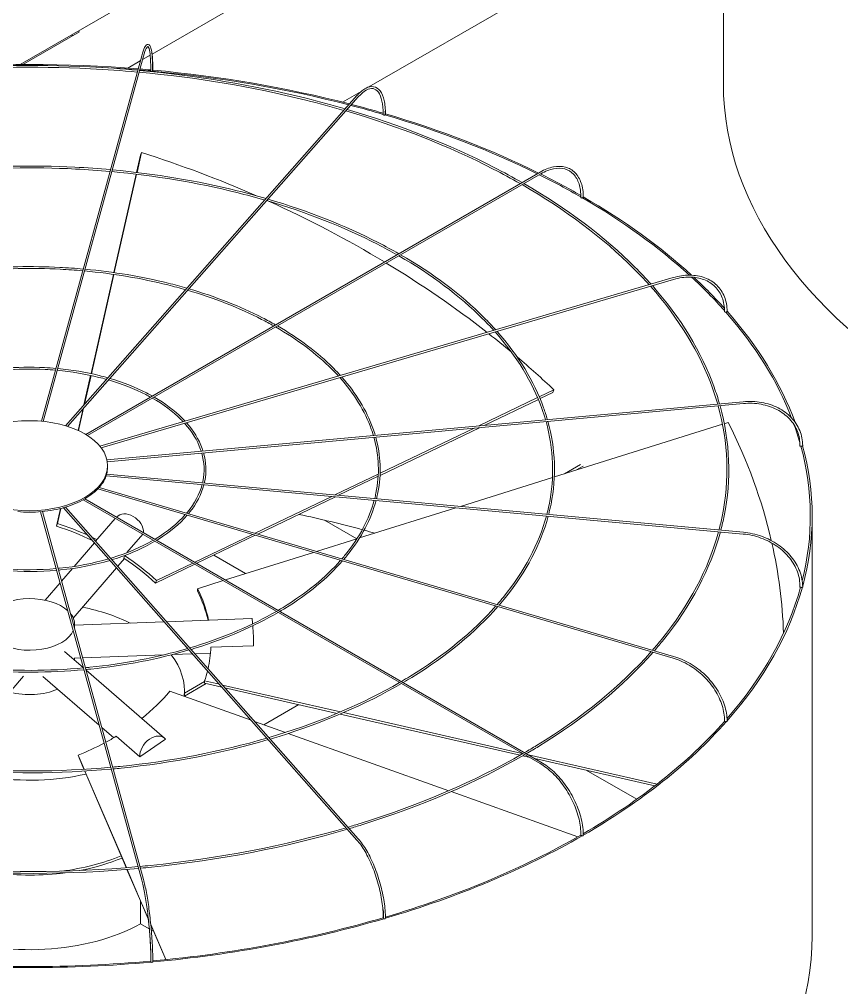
# Model space of a CAD drawing. Header units: millimetres. Extents: x -312439 to 477422, y -331570 to 212570.
# Drawn here: x 359420 to 360522, y 96199 to 97498 of the extents above; entities that cross this region are included whole.
import ezdxf

# ---------------------------------------------------------------- set-up
doc = ezdxf.new("R2010")
doc.units = ezdxf.units.MM

msp = doc.modelspace()

# ---------------------------------------------------------------- linework, layer by layer
at = {"color": 3, "linetype": 'Continuous', "lineweight": 0, "extrusion": (-1.11022e-16, 0.816497, 0.57735)}
for p, q in [((360363.593, 97981.682), (359420.771, 97437.344)), ((360363.513, 97411.303), (360363.513, 97974.191)), ((359597.491, 97451.373), (360363.513, 97893.636)), ((360363.513, 97681.636), (359888.267, 97407.252)), ((359500.275, 97481.245), (359424.273, 97437.366)), ((359491.26, 97476.041), (359489.528, 97477.041)), ((359498.542, 97482.245), (359500.275, 97481.245)), ((359449.211, 96959.045), (359583.679, 97449.214)), ((359451.686, 96958.808), (359586.041, 97448.566)), ((359584.801, 97444.047), (359595.008, 97449.939)), ((359565.024, 97432.628), (359581.783, 97442.304)), ((359872.2, 97395.625), (359481.522, 96952.943)), ((359484.086, 96952.147), (359874.036, 97394.004)), ((359877.835, 97401.23), (359853.015, 97386.9)), ((359583.354, 97319.231), (359577.333, 97292.651)), ((359582.023, 97315.799), (359583.354, 97319.231)), ((359576.795, 97292.716), (359582.023, 97315.799)), ((359508.521, 96941.302), (360117.712, 97293.019)), ((359510.886, 96939.838), (360118.937, 97290.897)), ((359546.365, 97158.371), (359576.251, 97290.314)), ((359576.789, 97290.249), (359546.901, 97158.294)), ((359515.672, 97022.864), (359545.822, 97155.974)), ((359546.358, 97155.897), (359516.199, 97022.75)), ((359527.563, 96925.469), (360296.132, 97151.563)), ((360296.824, 97149.213), (359529.198, 96923.397)), ((359506.157, 96980.857), (359515.131, 97020.475)), ((359515.658, 97020.361), (359506.901, 96981.701)), ((360116.655, 96991.719), (360136.262, 97001.129)), ((360134.931, 96997.697), (360117.632, 96989.394)), ((360134.931, 96997.697), (360136.262, 97001.129)), ((359536.939, 96907.172), (360390.027, 96985.181)), ((360390.25, 96982.742), (359537.396, 96904.754)), ((360035.481, 96952.76), (360114.445, 96990.658)), ((360115.421, 96988.333), (360042.672, 96953.418)), ((359498.401, 96946.615), (359505.029, 96975.877)), ((359505.773, 96976.721), (359498.902, 96946.383)), ((360362.368, 96955.009), (360136.841, 96884.358)), ((360369.811, 96957.341), (360364.719, 96955.746)), ((360036.34, 96950.379), (359903.182, 96886.472)), ((359903.3, 96889.322), (360029.15, 96949.722)), ((360171.872, 96900.972), (360150.513, 96888.641)), ((360390.25, 96810.191), (359536.593, 96888.252)), ((359537.806, 96897.419), (359537.806, 96899.419)), ((359842.74, 96860.257), (359900.805, 96888.124)), ((360165.66, 96893.386), (360175.336, 96898.972)), ((360390.027, 96807.751), (359535.869, 96885.859)), ((359900.662, 96885.262), (359847.629, 96859.81)), ((360134.354, 96883.579), (360010.84, 96844.885)), ((360296.132, 96641.37), (359524.805, 96868.275)), ((360296.824, 96643.72), (359526.643, 96870.288)), ((360117.712, 96499.914), (359505.123, 96853.593)), ((359507.6, 96854.992), (360118.937, 96502.036)), ((359735.577, 96808.825), (359838.436, 96858.191)), ((359843.324, 96857.744), (359739.185, 96807.763)), ((359583.679, 96343.719), (359448.164, 96837.703)), ((359586.041, 96344.367), (359450.643, 96837.926)), ((359469.328, 96818.259), (359474.711, 96842.027)), ((359475.298, 96842.174), (359470.658, 96821.69)), ((359478.777, 96843.1), (359872.2, 96397.308)), ((359481.38, 96843.852), (359874.036, 96398.929)), ((360004.762, 96842.981), (359875.78, 96802.575)), ((359548.219, 96828.711), (359521.872, 96797.97)), ((359872.02, 96801.397), (359828.73, 96826.391)), ((360482.515, 96268.995), (360482.515, 96831.884)), ((359469.328, 96818.259), (359470.658, 96821.69)), ((359585.012, 96807.469), (359563.887, 96782.821)), ((359654.751, 96770.034), (359732.278, 96807.242)), ((359735.887, 96806.18), (359657.393, 96768.508)), ((359872.175, 96801.446), (359818.171, 96784.528)), ((359520.263, 96796.092), (359493.059, 96764.35)), ((359560.353, 96774.923), (359551.415, 96764.495)), ((359723, 96754.714), (359680.172, 96779.441)), ((359813.967, 96783.211), (359695.959, 96746.242)), ((359490.627, 96761.513), (359476.218, 96744.7)), ((359549.805, 96762.617), (359491.838, 96694.981)), ((359654.718, 96767.224), (359602.005, 96741.926)), ((359603.336, 96745.357), (359652.076, 96768.75)), ((359602.005, 96741.926), (359603.336, 96745.357)), ((359692.783, 96745.247), (359658.44, 96734.489)), ((359474.294, 96742.455), (359454.237, 96719.052)), ((359658.345, 96731.532), (359658.44, 96734.489)), ((359731.281, 96694.322), (359617.079, 96690.09)), ((359613.916, 96689.972), (359493.642, 96685.515)), ((359493.642, 96686.558), (359493.642, 96681.184)), ((359676.283, 96655.895), (359733.511, 96658.016)), ((359505.545, 96628.207), (359480.002, 96650.341)), ((359501.967, 96641.578), (359492.961, 96641.244)), ((359493.642, 96641.269), (359493.642, 96638.521)), ((359613.096, 96645.697), (359504.482, 96641.671)), ((359651.727, 96647.128), (359625, 96646.138)), ((359675.806, 96648.021), (359654.89, 96647.246)), ((359360.46, 96541.689), (359425.302, 96617.346)), ((359526.719, 96551.35), (359451.046, 96616.927)), ((359613.989, 96534.231), (359508.996, 96625.216)), ((359667.899, 96610.004), (359640.92, 96594.427)), ((359640.92, 96590.427), (359670.125, 96607.289)), ((359667.828, 96607.812), (359667.923, 96610.769)), ((359691.108, 96602.506), (359667.828, 96607.812)), ((359667.923, 96610.769), (359687.817, 96606.234)), ((359691.907, 96605.302), (359850.075, 96569.247)), ((359730.235, 96558.17), (359621.528, 96596.997)), ((359640.92, 96590.071), (359640.92, 96597.321)), ((359845.497, 96567.312), (359695.197, 96601.573)), ((359794.301, 96578.982), (359747.545, 96551.987)), ((360091.156, 96511.313), (359849.59, 96566.379)), ((359854.134, 96568.321), (360093.89, 96513.668)), ((359776.257, 96541.732), (359735.005, 96556.466)), ((359546.107, 96534.549), (359530.051, 96548.462)), ((359995.266, 96463.508), (359780.031, 96540.384)), ((359549.382, 96536.505), (359581.178, 96508.951)), ((359581.178, 96508.951), (359615.373, 96532.771)), ((359498.334, 96511.181), (359506.455, 96492.265)), ((359499.57, 96507.844), (359498.334, 96511.181)), ((360101.985, 96511.823), (360274.703, 96472.451)), ((359506.263, 96492.254), (359499.57, 96507.844)), ((360102.415, 96508.747), (360094.681, 96510.51)), ((360271.736, 96470.149), (360110.51, 96506.901)), ((359562.868, 96360.398), (359507.289, 96489.862)), ((359507.481, 96489.874), (359563.058, 96360.413)), ((360247.3, 96452.009), (360179.439, 96491.188)), ((360168.323, 96401.697), (359998.637, 96462.304)), ((359592.563, 96291.225), (359563.887, 96358.023)), ((359564.078, 96358.038), (359592.496, 96291.841)), ((359581.962, 96315.919), (359581.962, 96285.243)), ((359593.818, 96278.398), (359581.962, 96285.243)), ((359595.813, 96284.113), (359616.027, 96237.029)), ((359615.838, 96237.01), (359595.871, 96283.52)), ((359599.471, 96275.135), (359596.479, 96276.862))]:
    msp.add_line(p, q, dxfattribs=at)
at = {"color": 3, "linetype": 'Continuous', "lineweight": 0}
for centre, major_axis, ratio, start_param, end_param in [((359433.747, 96831.884), (-1048.768, 0), 0.57735027, 4.57359934, 4.85199434), ((359433.747, 96831.884), (-1046.319, 0), 0.57735027, 4.57364216, 4.63432464), ((359433.747, 96831.884), (-1046.319, 0), 0.57735027, 4.55682048, 4.57124415), ((359433.747, 96831.884), (-1048.768, 0), 0.57735027, 4.55718579, 4.57120693), ((359597.09, 97428.638), (1.225, -0.004), 0.56474576, 3.14159265, 4.55699194), ((359597.09, 97428.638), (1.225, -0.004), 0.56474576, 4.55699194, 6.12778827), ((359433.747, 96831.884), (-1046.319, 0), 0.57735027, 4.2914666, 4.55448885), ((359597.281, 97429.336), (1.225, 0), 0.57735027, 5.71748689, 6.28318531), ((359433.747, 96831.884), (-1048.768, 0), 0.57735027, 4.29134899, 4.55463788), ((361412.281, 97411.303), (-1048.768, 0), 0.57735027, 0, 3.14159265), ((359433.747, 96831.884), (-1046.319, 0), 0.57735027, 4.24262693, 4.28868124), ((359433.747, 96831.884), (-1048.768, 0), 0.57735027, 4.24381435, 4.28857014), ((359908.61, 97370.199), (1.225, -0.01), 0.56597275, 3.14159265, 4.24604342), ((359908.61, 97370.199), (1.225, -0.01), 0.56597275, 4.24604342, 5.81683974), ((359433.747, 96831.884), (-1046.319, 0), 0.57735027, 4.00461262, 4.24016109), ((359909.166, 97370.829), (1.225, 0), 0.57735027, 5.29033196, 6.28318531), ((359433.747, 96831.884), (-1048.768, 0), 0.57735027, 4.00443097, 4.24060103), ((359435.077, 96664.604), (-942.562, 365.4), 0.65992862, 4.64663537, 4.80984928), ((359433.747, 96831.884), (-1048.768, 0), 0.57735027, 3.93098858, 4.00111844), ((359433.747, 96831.884), (-1046.319, 0), 0.57735027, 3.92863661, 4.00129229), ((359435.077, 96664.604), (-942.562, 365.4), 0.65992862, 4.45394149, 4.62923067), ((360173.606, 97259.042), (1.225, -0.016), 0.56830663, 3.14159265, 3.93464288), ((360173.606, 97259.042), (1.225, -0.016), 0.56830663, 3.93464288, 5.50543921), ((359433.747, 96831.884), (-1046.319, 0), 0.57735027, 3.70570419, 3.9258203), ((360174.472, 97259.542), (-1.225, 0), 0.57735027, 1.83263032, 3.14159265), ((359433.747, 96831.884), (-1048.768, 0), 0.57735027, 3.70411228, 3.92650775), ((359435.077, 96664.604), (-942.562, 365.4), 0.65992862, 4.28319099, 4.45112181), ((359433.747, 96831.884), (-1046.319, 0), 0.57735027, 3.61515195, 3.70067928), ((359433.747, 96831.884), (-1048.768, 0), 0.57735027, 3.61992048, 3.69877001), ((360366.136, 97106.046), (-1.225, 0.021), 0.57151893, 0, 0.48093441), ((360366.136, 97106.046), (-1.225, 0.021), 0.57151893, 0.48093441, 2.05173073), ((359433.747, 96831.884), (-1046.319, 0), 0.57735027, 3.3609423, 3.61148113), ((360367.227, 97106.367), (-1.225, 0), 0.57735027, 1.51847105, 3.14159265), ((359433.747, 96831.884), (-1048.768, 0), 0.57735027, 3.35086888, 3.61231471), ((359435.077, 96664.604), (-942.562, 365.4), 0.65992862, 4.23904287, 4.2800546), ((359435.077, 96664.604), (-942.562, 365.4), 0.65992862, 4.15803474, 4.22871948), ((359433.842, 96664.129), (1010.388, -32.497), 0.79709982, 0.20844184, 0.41264052), ((359433.747, 96831.884), (-1046.319, 0), 0.57735027, 3.30554955, 3.34466555), ((360467.355, 96926.19), (-1.225, 0.023), 0.57529521, 0, 0.1678974), ((360467.355, 96926.19), (-1.225, 0.023), 0.57529521, 0.1678974, 1.73869372), ((359433.747, 96831.884), (-1046.319, 0), 0.57735027, 2.9973499, 3.29716571), ((360468.565, 96926.3), (-1.225, 0), 0.57735027, 1.20431179, 3.14159265), ((359433.747, 96831.884), (-1048.768, 0), 0.57735027, 2.98561554, 3.29783032), ((359433.314, 96897.419), (-104.492, 0), 0.57735027, 2.67392209, 2.98094469), ((359433.314, 96897.419), (-104.492, 0), 0.57735027, 2.98808135, 3.14159265), ((359433.314, 96897.419), (-104.492, 0), 0.57735027, 2.35976282, 2.66678542), ((359433.314, 96897.419), (-104.492, 0), 0.57735027, 2.04560356, 2.35262616), ((359433.314, 96897.419), (-104.492, 0), 0.57735027, 1.41728503, 1.72430763), ((359433.314, 96897.419), (-104.492, 0), 0.57735027, 1.73144429, 2.03846689), ((359566.336, 96815.878), (-16.786, 14.386), 0.73180825, 3.6699438, 6.25547108), ((359433.747, 96266.995), (1046.319, 0), 0.57735027, 1.13086203, 1.21917829), ((359433.747, 96661.172), (-226.18, 87.683), 0.65992862, 4.59602029, 4.80984928), ((359435.077, 96664.604), (226.18, -87.683), 0.65992862, 1.48816133, 1.66825663), ((359433.747, 96266.995), (1046.319, 0), 0.57735027, 1.11315293, 1.12829513), ((359435.077, 96664.604), (226.18, -87.683), 0.65992862, 1.43137513, 1.46305029), ((359433.842, 96664.129), (1010.388, -32.497), 0.79709982, 0.05380476, 0.20420122), ((359433.747, 96661.172), (-226.18, 87.683), 0.65992862, 4.15803474, 4.39268064), ((359435.077, 96664.604), (226.18, -87.683), 0.65992862, 1.01644208, 1.25303729), ((359433.842, 96664.129), (242.456, -7.798), 0.79709982, 0.18583027, 0.41264052), ((359433.747, 96831.884), (-1046.319, 0), 0.57735027, 2.6752935, 2.98289949), ((359433.747, 96831.884), (-1048.768, 0), 0.57735027, 2.67086857, 2.98332964), ((360467.355, 96737.077), (-1.225, 0.023), 0.57926583, 0, 1.42460911), ((360468.565, 96736.967), (-1.225, 0), 0.57735027, 0.89015252, 3.14159265), ((359433.747, 96686.558), (-59.895, 0), 0.57735027, 3.69756416, 5.76575409), ((359433.747, 96661.172), (242.456, -7.798), 0.79709982, 0.20115917, 0.41264052), ((359433.747, 96597.321), (-207.174, 0), 0.57735027, 4.00561733, 4.36390833), ((359433.747, 96686.558), (-59.895, 0), 0.57735027, 3.02719924, 3.57014533), ((359732.1, 96672.23), (-0.819, 22.092), 0.05230802, 5.46284956, 6.28318531), ((359732.1, 96672.23), (-0.819, 22.092), 0.05230802, 4.01155215, 5.31083021), ((359433.747, 96686.558), (-59.895, 0), 0.57735027, 0.78539816, 2.89978042), ((359433.842, 96664.129), (242.456, -7.798), 0.79709982, 6.13145768, 6.28093219), ((359433.747, 96597.321), (-207.174, 0), 0.57735027, 3.08204121, 3.55783774), ((359433.842, 96664.129), (242.456, -7.798), 0.79709982, 6.04401129, 6.11604234), ((359433.747, 96626.936), (-59.895, 0), 0.57735027, 1.1079301, 2.23846982), ((359432.511, 96664.509), (-227.492, -84.221), 0.6873805, 2.02158825, 2.2576377), ((359433.747, 96831.884), (-1046.319, 0), 0.57735027, 2.35898226, 2.6687056), ((359433.747, 96831.884), (-1048.768, 0), 0.57735027, 2.35667794, 2.66891462), ((360366.136, 96557.221), (-1.225, 0.021), 0.58304212, 0, 1.10944839), ((360367.227, 96556.9), (-1.225, 0), 0.57735027, 0.57599326, 3.14159265), ((359599.51, 96517.524), (14.478, 16.707), 0.67950023, 6.14949631, 8.84418497), ((359432.511, 96664.509), (-227.492, -84.221), 0.6873805, 1.60582316, 1.76537716), ((359432.511, 96664.509), (-227.492, -84.221), 0.6873805, 1.7758456, 1.84274406), ((359433.747, 96597.321), (-207.174, 0), 0.57735027, 1.30817895, 1.9425337), ((359433.747, 96831.884), (-1046.319, 0), 0.57735027, 2.04376734, 2.35460013), ((359433.747, 96831.884), (-1048.768, 0), 0.57735027, 2.04258502, 2.35459852), ((360173.606, 96404.226), (-1.225, 0.017), 0.58625442, 0, 0.79329185), ((360174.472, 96403.726), (-1.225, 0), 0.57735027, 0.26183399, 3.14159265), ((359433.747, 96472.816), (-207.174, 0), 0.57735027, 1.77816663, 2.202298), ((359433.747, 96472.816), (-212.072, 0), 0.57735027, 1.89063678, 2.19285982), ((359433.747, 96472.816), (-212.072, 0), 0.57735027, 1.3476903, 1.79509044), ((359433.747, 96831.884), (-1046.319, 0), 0.57735027, 1.72891751, 2.04055715), ((359433.747, 96831.884), (-1048.768, 0), 0.57735027, 1.72854634, 2.04038352), ((359908.61, 96293.068), (-1.225, 0.011), 0.58858829, 0, 0.47632773), ((359909.166, 96292.438), (-1.225, 0), 0.57735027, 0, 3.14159265), ((359433.747, 96372.816), (-212.072, 0), 0.57735027, 0.98594125, 2.34464399), ((359433.747, 96268.995), (-1048.768, 0), 0.57735027, 0, 3.14159265), ((359433.747, 96831.884), (-1048.768, 0), 0.57735027, 1.41453598, 1.72626058), ((359433.747, 96831.884), (-1046.319, 0), 0.57735027, 1.41438895, 1.72636573), ((359597.09, 96234.629), (-1.225, 0.004), 0.58981528, 0, 0.15883691), ((359597.281, 96233.931), (-1.225, 0), 0.57735027, 0, 3.14159265)]:
    msp.add_ellipse(centre, major_axis=major_axis, ratio=ratio, start_param=start_param, end_param=end_param, dxfattribs=at)
msp.add_ellipse((359433.314, 96899.419), major_axis=(-104.492, 0), ratio=0.57735027, dxfattribs=at)
for points, knots in [([(359598.506, 97429.336), (359598.506, 97436.15), (359598.3, 97442.216), (359597.488, 97452.29), (359596.891, 97456.286), (359595.284, 97461.973), (359594.382, 97464.034), (359591.242, 97464.495), (359590.248, 97463.905), (359588.044, 97461.564), (359586.814, 97458.946), (359584.896, 97453.42), (359584.287, 97451.43), (359583.679, 97449.214)], [4.71238898, 4.71238898, 4.71238898, 4.71238898, 5.02654825, 5.02654825, 5.34070751, 5.34070751, 5.65486678, 5.65486678, 5.82360284, 5.82360284, 6.1377621, 6.1377621, 6.28318531, 6.28318531, 6.28318531, 6.28318531]), ([(359586.041, 97448.566), (359587.314, 97453.206), (359588.591, 97456.772), (359590.815, 97461.094), (359591.812, 97461.693), (359591.918, 97461.693), (359592.737, 97461.099), (359594.146, 97456.441), (359594.724, 97453.041), (359595.566, 97444.068), (359595.814, 97438.348), (359595.866, 97430.796), (359595.868, 97429.728), (359595.865, 97428.641)], [0, 0, 0, 0, 0.31526689, 0.31526689, 0.60947257, 0.60947257, 0.92674061, 0.92674061, 1.22083726, 1.22083726, 1.53563039, 1.53563039, 1.5863402, 1.5863402, 1.5863402, 1.5863402]), ([(359596.979, 97453.877), (359597.015, 97453.634), (359597.051, 97453.387), (359597.658, 97449.04), (359598.036, 97443.827), (359598.288, 97434.878), (359598.324, 97431.837), (359598.314, 97428.637)], [7.384497053, 7.384497053, 7.384497053, 7.384497053, 7.403952931, 7.403952931, 7.721220971, 7.721220971, 7.869487909, 7.869487909, 7.869487909, 7.869487909]), ([(359578.324, 97429.695), (359557.079, 97431.617), (359535.72, 97433.116), (359439.019, 97437.96), (359362.953, 97436.447), (359288.303, 97429.695)], [3.771589677, 3.771589677, 3.771589677, 3.771589677, 3.840445898, 3.840445898, 4.082391957, 4.082391957, 4.082391957, 4.082391957]), ([(359577.666, 97427.295), (359556.874, 97429.17), (359535.972, 97430.64), (359439.721, 97435.511), (359363.632, 97434.028), (359288.961, 97427.295)], [3.7720633, 3.7720633, 3.7720633, 3.7720633, 3.839550132, 3.839550132, 4.081918334, 4.081918334, 4.081918334, 4.081918334]), ([(359854.748, 97375.851), (359838.02, 97380.725), (359821.038, 97385.308), (359732.363, 97407.393), (359657.024, 97420.016), (359580.144, 97427.07)], [3.459637643, 3.459637643, 3.459637643, 3.459637643, 3.519736913, 3.519736913, 3.769381517, 3.769381517, 3.769381517, 3.769381517]), ([(359856.539, 97377.88), (359839.277, 97382.926), (359821.744, 97387.663), (359732.647, 97409.821), (359657.489, 97422.411), (359580.802, 97429.469)], [3.458315721, 3.458315721, 3.458315721, 3.458315721, 3.520259366, 3.520259366, 3.768912043, 3.768912043, 3.768912043, 3.768912043]), ([(359910.391, 97370.829), (359910.391, 97377.69), (359909.789, 97383.885), (359907.404, 97394.386), (359905.625, 97398.698), (359900.903, 97405.037), (359897.907, 97407.06), (359891.347, 97408.199), (359887.909, 97407.506), (359880.657, 97403.825), (359876.8, 97400.681), (359872.703, 97396.191), (359872.451, 97395.91), (359872.2, 97395.625)], [4.71238898, 4.71238898, 4.71238898, 4.71238898, 5.02654825, 5.02654825, 5.34070751, 5.34070751, 5.65486678, 5.65486678, 5.94845155, 5.94845155, 6.26261081, 6.26261081, 6.28318531, 6.28318531, 6.28318531, 6.28318531]), ([(359874.036, 97394.004), (359877.692, 97398.147), (359881.324, 97401.209), (359888.056, 97404.897), (359891.118, 97405.522), (359896.483, 97404.583), (359898.871, 97403.007), (359902.979, 97397.413), (359904.645, 97393.394), (359906.853, 97383.383), (359907.413, 97377.42), (359907.388, 97370.594), (359907.387, 97370.402), (359907.386, 97370.209)], [6.28318531, 6.28318531, 6.28318531, 6.28318531, 6.59783007, 6.59783007, 6.91209691, 6.91209691, 7.22936495, 7.22936495, 7.54663299, 7.54663299, 7.86046851, 7.86046851, 7.86952551, 7.86952551, 7.86952551, 7.86952551]), ([(360091.12, 97277.665), (360079.382, 97284.37), (360067.336, 97290.895), (359995.254, 97327.917), (359928.644, 97354.157), (359857.345, 97375.091)], [3.146975566, 3.146975566, 3.146975566, 3.146975566, 3.199958928, 3.199958928, 3.456525414, 3.456525414, 3.456525414, 3.456525414]), ([(360093.575, 97279.083), (360081.396, 97286.065), (360068.885, 97292.854), (359996.486, 97330.032), (359930.132, 97356.205), (359859.134, 97377.118)], [3.145113132, 3.145113132, 3.145113132, 3.145113132, 3.200037836, 3.200037836, 3.455209352, 3.455209352, 3.455209352, 3.455209352]), ([(359909.798, 97374.247), (359909.82, 97373.43), (359909.834, 97372.603), (359909.84, 97371.246), (359909.84, 97370.723), (359909.835, 97370.196)], [7.8059806913, 7.8059806913, 7.8059806913, 7.8059806913, 7.8451401512, 7.8451401512, 7.8694167814, 7.8694167814, 7.8694167814, 7.8694167814]), ([(359541.757, 97296.4), (359525.909, 97297.828), (359509.975, 97298.943), (359437.661, 97302.559), (359380.74, 97301.434), (359324.87, 97296.4)], [3.772165081, 3.772165081, 3.772165081, 3.772165081, 3.840593344, 3.840593344, 4.081816553, 4.081816553, 4.081816553, 4.081816553]), ([(359541.099, 97294), (359525.703, 97295.381), (359510.228, 97296.467), (359438.362, 97300.11), (359381.418, 97299.015), (359325.528, 97294)], [3.772797592, 3.772797592, 3.772797592, 3.772797592, 3.839399606, 3.839399606, 4.081184042, 4.081184042, 4.081184042, 4.081184042]), ([(359748.63, 97255.606), (359736.372, 97259.166), (359723.933, 97262.518), (359657.737, 97279.008), (359601.235, 97288.479), (359543.577, 97293.775)], [3.460983159, 3.460983159, 3.460983159, 3.460983159, 3.519648571, 3.519648571, 3.769222865, 3.769222865, 3.769222865, 3.769222865]), ([(359750.421, 97257.636), (359737.629, 97261.367), (359724.639, 97264.872), (359658.02, 97281.436), (359601.701, 97290.875), (359544.235, 97296.174)], [3.459218713, 3.459218713, 3.459218713, 3.459218713, 3.520344822, 3.520344822, 3.768597722, 3.768597722, 3.768597722, 3.768597722]), ([(360175.696, 97259.542), (360175.696, 97266.442), (360174.752, 97272.822), (360171.018, 97283.936), (360168.225, 97288.671), (360161.031, 97295.951), (360156.637, 97298.495), (360146.767, 97301.1), (360141.301, 97301.168), (360129.843, 97298.893), (360123.847, 97296.541), (360117.818, 97293.08), (360117.765, 97293.049), (360117.712, 97293.019)], [3.14159265, 3.14159265, 3.14159265, 3.14159265, 3.45575192, 3.45575192, 3.76991118, 3.76991118, 4.08269654, 4.08269654, 4.39544819, 4.39544819, 4.70960746, 4.70960746, 4.71238898, 4.71238898, 4.71238898, 4.71238898]), ([(360118.937, 97290.897), (360124.687, 97294.217), (360130.412, 97296.459), (360141.21, 97298.599), (360146.276, 97298.499), (360155.279, 97296.045), (360159.225, 97293.696), (360165.716, 97286.922), (360168.258, 97282.489), (360171.638, 97271.9), (360172.47, 97265.751), (360172.381, 97259.058)], [1.57079633, 1.57079633, 1.57079633, 1.57079633, 1.88806437, 1.88806437, 2.20533241, 2.20533241, 2.52260045, 2.52260045, 2.83986849, 2.83986849, 3.15713653, 3.15713653, 3.15713653, 3.15713653]), ([(360266.467, 97142.836), (360259.59, 97150.543), (360252.392, 97158.155), (360203.985, 97206.547), (360153.8, 97244.305), (360096.029, 97277.671)], [2.831913395, 2.831913395, 2.831913395, 2.831913395, 2.879924499, 2.879924499, 3.141418031, 3.141418031, 3.141418031, 3.141418031]), ([(360263.865, 97142.07), (360257.233, 97149.471), (360250.302, 97156.783), (360202.082, 97204.972), (360151.673, 97242.828), (360093.578, 97276.256)], [2.833719703, 2.833719703, 2.833719703, 2.833719703, 2.880073873, 2.880073873, 3.143270218, 3.143270218, 3.143270218, 3.143270218]), ([(359925.845, 97182.244), (359917.339, 97187.084), (359908.618, 97191.799), (359854.824, 97219.429), (359804.79, 97239.134), (359751.227, 97254.848)], [3.148849473, 3.148849473, 3.148849473, 3.148849473, 3.199944541, 3.199944541, 3.456834427, 3.456834427, 3.456834427, 3.456834427]), ([(359928.302, 97183.662), (359919.353, 97188.78), (359910.167, 97193.758), (359856.057, 97221.544), (359806.277, 97241.181), (359753.016, 97256.875)], [3.146361804, 3.146361804, 3.146361804, 3.146361804, 3.200049713, 3.200049713, 3.455080387, 3.455080387, 3.455080387, 3.455080387]), ([(360055.623, 97080.811), (360050.863, 97086.093), (360045.9, 97091.316), (360009.922, 97127.268), (359972.01, 97155.721), (359928.306, 97180.836)], [2.83591825, 2.83591825, 2.83591825, 2.83591825, 2.880098074, 2.880098074, 3.143909361, 3.143909361, 3.143909361, 3.143909361]), ([(360058.228, 97081.577), (360053.221, 97087.166), (360047.99, 97092.688), (360011.825, 97128.844), (359974.138, 97157.198), (359930.757, 97182.251)], [2.833499431, 2.833499431, 2.833499431, 2.833499431, 2.879899034, 2.879899034, 3.141439875, 3.141439875, 3.141439875, 3.141439875]), ([(359505.203, 97163.149), (359494.746, 97164.084), (359484.236, 97164.816), (359436.299, 97167.205), (359398.517, 97166.467), (359361.424, 97163.149)], [3.773286698, 3.773286698, 3.773286698, 3.773286698, 3.840886477, 3.840886477, 4.080694936, 4.080694936, 4.080694936, 4.080694936]), ([(359504.544, 97160.749), (359494.541, 97161.638), (359484.488, 97162.34), (359437, 97164.756), (359399.196, 97164.047), (359362.083, 97160.749)], [3.774238416, 3.774238416, 3.774238416, 3.774238416, 3.839097695, 3.839097695, 4.079743218, 4.079743218, 4.079743218, 4.079743218]), ([(359642.542, 97135.397), (359634.745, 97137.646), (359626.839, 97139.77), (359583.114, 97150.668), (359545.455, 97156.987), (359507.023, 97160.525)], [3.463595352, 3.463595352, 3.463595352, 3.463595352, 3.51947091, 3.51947091, 3.768879274, 3.768879274, 3.768879274, 3.768879274]), ([(359644.335, 97137.428), (359636.002, 97139.848), (359627.545, 97142.124), (359583.397, 97153.096), (359545.92, 97159.382), (359507.681, 97162.924)], [3.46094335, 3.46094335, 3.46094335, 3.46094335, 3.520514255, 3.520514255, 3.7679441, 3.7679441, 3.7679441, 3.7679441]), ([(360368.452, 97106.367), (360368.452, 97113.297), (360367.254, 97119.895), (360362.552, 97131.772), (360359.048, 97137.047), (360350.086, 97145.714), (360344.632, 97149.105), (360332.348, 97153.669), (360325.521, 97154.845), (360311.169, 97154.896), (360303.645, 97153.773), (360296.132, 97151.563)], [4.71238898, 4.71238898, 4.71238898, 4.71238898, 5.02654825, 5.02654825, 5.34070751, 5.34070751, 5.65486678, 5.65486678, 5.96902604, 5.96902604, 6.28318531, 6.28318531, 6.28318531, 6.28318531]), ([(360296.824, 97149.213), (360304.087, 97151.349), (360311.335, 97152.416), (360325.072, 97152.324), (360331.557, 97151.165), (360343.125, 97146.765), (360348.207, 97143.527), (360356.505, 97135.294), (360359.721, 97130.3), (360363.982, 97119.009), (360365.024, 97112.712), (360364.911, 97106.067)], [6.28318531, 6.28318531, 6.28318531, 6.28318531, 6.60045335, 6.60045335, 6.91772139, 6.91772139, 7.23498943, 7.23498943, 7.55225747, 7.55225747, 7.86952551, 7.86952551, 7.86952551, 7.86952551]), ([(359760.607, 97086.843), (359755.322, 97089.829), (359749.914, 97092.742), (359714.405, 97110.982), (359680.955, 97124.148), (359645.142, 97134.641)], [3.152476318, 3.152476318, 3.152476318, 3.152476318, 3.199914714, 3.199914714, 3.457374967, 3.457374967, 3.457374967, 3.457374967]), ([(359763.067, 97088.264), (359757.338, 97091.525), (359751.464, 97094.701), (359715.637, 97113.097), (359682.442, 97126.196), (359646.931, 97136.668)], [3.148732281, 3.148732281, 3.148732281, 3.148732281, 3.200072384, 3.200072384, 3.454746323, 3.454746323, 3.454746323, 3.454746323]), ([(360355.86, 96982.057), (360353.838, 96989.138), (360351.571, 96996.197), (360332.106, 97050.695), (360303.98, 97096.858), (360265.669, 97140.048)], [2.519571261, 2.519571261, 2.519571261, 2.519571261, 2.559550642, 2.559550642, 2.829500903, 2.829500903, 2.829500903, 2.829500903]), ([(360358.342, 96982.284), (360356.229, 96989.726), (360353.846, 96997.142), (360334.221, 97051.842), (360306.239, 97097.811), (360268.264, 97140.811)], [2.518738954, 2.518738954, 2.518738954, 2.518738954, 2.560443172, 2.560443172, 2.827714195, 2.827714195, 2.827714195, 2.827714195]), ([(359847.408, 97019.559), (359844.514, 97022.737), (359841.509, 97025.883), (359817.771, 97049.602), (359792.37, 97068.642), (359763.074, 97085.439)], [2.840166791, 2.840166791, 2.840166791, 2.840166791, 2.880145835, 2.880145835, 3.145067211, 3.145067211, 3.145067211, 3.145067211]), ([(359850.018, 97020.327), (359846.874, 97023.811), (359843.6, 97027.255), (359819.674, 97051.177), (359794.498, 97070.119), (359765.525, 97086.855)], [2.836508955, 2.836508955, 2.836508955, 2.836508955, 2.879847671, 2.879847671, 3.141363941, 3.141363941, 3.141363941, 3.141363941]), ([(360125.045, 96960.95), (360123.6, 96965.942), (360121.993, 96970.918), (360107.481, 97011.579), (360086.303, 97046.306), (360057.432, 97078.79)], [2.521788299, 2.521788299, 2.521788299, 2.521788299, 2.55939978, 2.55939978, 2.830291828, 2.830291828, 2.830291828, 2.830291828]), ([(360127.529, 96961.178), (360125.991, 96966.529), (360124.267, 96971.862), (360109.596, 97012.726), (360088.562, 97047.259), (360060.028, 97079.553)], [2.520659116, 2.520659116, 2.520659116, 2.520659116, 2.560589234, 2.560589234, 2.827907762, 2.827907762, 2.827907762, 2.827907762]), ([(359468.648, 97029.897), (359463.585, 97030.34), (359458.497, 97030.688), (359434.938, 97031.85), (359416.296, 97031.5), (359397.979, 97029.897)], [3.776630452, 3.776630452, 3.776630452, 3.776630452, 3.841752063, 3.841752063, 4.077351182, 4.077351182, 4.077351182, 4.077351182]), ([(359467.989, 97027.496), (359463.38, 97027.894), (359458.75, 97028.212), (359435.639, 97029.401), (359416.975, 97029.079), (359398.638, 97027.496)], [3.778551419, 3.778551419, 3.778551419, 3.778551419, 3.838185012, 3.838185012, 4.075430215, 4.075430215, 4.075430215, 4.075430215]), ([(359536.45, 97015.183), (359533.118, 97016.125), (359529.747, 97017.022), (359508.493, 97022.327), (359489.675, 97025.494), (359470.468, 97027.274)], [3.471418325, 3.471418325, 3.471418325, 3.471418325, 3.518930063, 3.518930063, 3.767850767, 3.767850767, 3.767850767, 3.767850767]), ([(359538.246, 97017.218), (359534.376, 97018.328), (359530.452, 97019.376), (359508.776, 97024.756), (359490.141, 97027.89), (359471.126, 97029.673)], [3.466082688, 3.466082688, 3.466082688, 3.466082688, 3.521010964, 3.521010964, 3.765995554, 3.765995554, 3.765995554, 3.765995554]), ([(359894.236, 96939.845), (359893.37, 96942.761), (359892.42, 96945.67), (359882.861, 96972.495), (359868.642, 96995.772), (359849.226, 97017.541)], [2.526062853, 2.526062853, 2.526062853, 2.526062853, 2.559096419, 2.559096419, 2.831723129, 2.831723129, 2.831723129, 2.831723129]), ([(359896.723, 96940.072), (359895.76, 96943.348), (359894.693, 96946.614), (359884.975, 96973.643), (359870.901, 96996.726), (359851.824, 97018.305)], [2.5243135, 2.5243135, 2.5243135, 2.5243135, 2.560878912, 2.560878912, 2.828143092, 2.828143092, 2.828143092, 2.828143092]), ([(359595.355, 96991.435), (359593.301, 96992.571), (359591.212, 96993.685), (359573.986, 97002.534), (359557.121, 97009.162), (359539.056, 97014.434)], [3.163350536, 3.163350536, 3.163350536, 3.163350536, 3.199816759, 3.199816759, 3.458993739, 3.458993739, 3.458993739, 3.458993739]), ([(359597.827, 96992.863), (359595.321, 96994.269), (359592.761, 96995.643), (359575.219, 97004.65), (359558.608, 97011.21), (359540.846, 97016.461)], [3.15578841, 3.15578841, 3.15578841, 3.15578841, 3.200131949, 3.200131949, 3.453750875, 3.453750875, 3.453750875, 3.453750875]), ([(359641.796, 96959.073), (359640.523, 96960.454), (359639.21, 96961.821), (359627.524, 96973.51), (359614.859, 96983.041), (359600.293, 96991.458)], [2.84544614, 2.84544614, 2.84544614, 2.84544614, 2.879690294, 2.879690294, 3.141137935, 3.141137935, 3.141137935, 3.141137935]), ([(359639.169, 96958.301), (359638.157, 96959.379), (359637.119, 96960.45), (359625.621, 96971.934), (359612.731, 96981.563), (359597.84, 96990.042)], [2.852936139, 2.852936139, 2.852936139, 2.852936139, 2.880283876, 2.880283876, 3.148538696, 3.148538696, 3.148538696, 3.148538696]), ([(360357.587, 96813.178), (360359.193, 96819.248), (360360.619, 96825.334), (360371.92, 96880.672), (360370.122, 96930.696), (360356.535, 96979.659)], [2.204619764, 2.204619764, 2.204619764, 2.204619764, 2.238829514, 2.238829514, 2.515060108, 2.515060108, 2.515060108, 2.515060108]), ([(360360.06, 96812.951), (360361.745, 96819.351), (360363.231, 96825.769), (360374.337, 96881.263), (360372.478, 96931.118), (360359.014, 96979.886)], [2.205366155, 2.205366155, 2.205366155, 2.205366155, 2.241163262, 2.241163262, 2.514260549, 2.514260549, 2.514260549, 2.514260549]), ([(360469.79, 96926.3), (360469.79, 96933.245), (360468.458, 96940.075), (360463.263, 96952.818), (360459.401, 96958.728), (360449.544, 96969.042), (360443.551, 96973.445), (360430.033, 96980.328), (360422.51, 96982.807), (360406.665, 96985.614), (360398.345, 96985.942), (360390.027, 96985.181)], [4.71238898, 4.71238898, 4.71238898, 4.71238898, 5.02654825, 5.02654825, 5.34070751, 5.34070751, 5.65486678, 5.65486678, 5.96902604, 5.96902604, 6.28318531, 6.28318531, 6.28318531, 6.28318531]), ([(360390.25, 96982.742), (360398.312, 96983.479), (360406.368, 96983.15), (360421.661, 96980.397), (360428.894, 96977.974), (360441.818, 96971.292), (360447.505, 96967.034), (360456.779, 96957.12), (360460.366, 96951.466), (360465.104, 96939.315), (360466.255, 96932.819), (360466.131, 96926.213)], [6.28318531, 6.28318531, 6.28318531, 6.28318531, 6.60045335, 6.60045335, 6.91772139, 6.91772139, 7.23498943, 7.23498943, 7.55225747, 7.55225747, 7.86952551, 7.86952551, 7.86952551, 7.86952551]), ([(359663.402, 96918.736), (359663.132, 96919.579), (359662.848, 96920.421), (359658.242, 96933.41), (359650.981, 96945.238), (359641.018, 96956.291)], [2.538956365, 2.538956365, 2.538956365, 2.538956365, 2.558172992, 2.558172992, 2.836025224, 2.836025224, 2.836025224, 2.836025224]), ([(359665.899, 96918.965), (359665.523, 96920.166), (359665.119, 96921.365), (359660.355, 96934.558), (359653.24, 96946.193), (359643.619, 96957.056)], [2.535128932, 2.535128932, 2.535128932, 2.535128932, 2.561728893, 2.561728893, 2.828841782, 2.828841782, 2.828841782, 2.828841782]), ([(360126.797, 96834.282), (360127.904, 96838.521), (360128.894, 96842.77), (360137.358, 96884.076), (360135.995, 96921.714), (360125.726, 96958.553)], [2.206572109, 2.206572109, 2.206572109, 2.206572109, 2.238438586, 2.238438586, 2.515769314, 2.515769314, 2.515769314, 2.515769314]), ([(360129.27, 96834.056), (360130.455, 96838.624), (360131.505, 96843.205), (360139.775, 96884.667), (360138.351, 96922.136), (360128.205, 96958.78)], [2.20754654, 2.20754654, 2.20754654, 2.20754654, 2.241548585, 2.241548585, 2.514698228, 2.514698228, 2.514698228, 2.514698228]), ([(359895.992, 96855.387), (359896.608, 96857.81), (359897.167, 96860.237), (359902.793, 96887.51), (359901.869, 96912.747), (359894.929, 96937.448)], [2.210316481, 2.210316481, 2.210316481, 2.210316481, 2.237655596, 2.237655596, 2.51702204, 2.51702204, 2.51702204, 2.51702204]), ([(359898.461, 96855.162), (359899.155, 96857.914), (359899.775, 96860.672), (359905.209, 96888.101), (359904.224, 96913.169), (359897.409, 96937.675)], [2.211718384, 2.211718384, 2.211718384, 2.211718384, 2.242315601, 2.242315601, 2.515402874, 2.515402874, 2.515402874, 2.515402874]), ([(359665.166, 96876.495), (359665.308, 96877.099), (359665.443, 96877.705), (359668.229, 96890.945), (359667.744, 96903.78), (359664.129, 96916.343)], [2.221614787, 2.221614787, 2.221614787, 2.221614787, 2.235297735, 2.235297735, 2.520800805, 2.520800805, 2.520800805, 2.520800805]), ([(359667.629, 96876.27), (359667.844, 96877.204), (359668.042, 96878.14), (359670.643, 96891.537), (359670.097, 96904.203), (359666.612, 96916.57)], [2.224061215, 2.224061215, 2.224061215, 2.224061215, 2.244587809, 2.244587809, 2.517487833, 2.517487833, 2.517487833, 2.517487833]), ([(359643.84, 96835.811), (359644.25, 96836.297), (359644.654, 96836.784), (359654.595, 96848.949), (359661.178, 96861.391), (359664.564, 96874.09)], [1.903307061, 1.903307061, 1.903307061, 1.903307061, 1.915350543, 1.915350543, 2.203452943, 2.203452943, 2.203452943, 2.203452943]), ([(359646.403, 96835.058), (359646.902, 96835.661), (359647.395, 96836.266), (359657.212, 96848.574), (359663.693, 96861.068), (359667.038, 96873.864)], [1.909987851, 1.909987851, 1.909987851, 1.909987851, 1.924618049, 1.924618049, 2.206425781, 2.206425781, 2.206425781, 2.206425781]), ([(359852.062, 96774.558), (359853.696, 96776.451), (359855.29, 96778.356), (359875.572, 96803.324), (359888.572, 96827.887), (359895.361, 96852.985)], [1.894116328, 1.894116328, 1.894116328, 1.894116328, 1.917671716, 1.917671716, 2.201274894, 2.201274894, 2.201274894, 2.201274894]), ([(359854.64, 96773.8), (359856.36, 96775.811), (359858.038, 96777.836), (359878.192, 96802.95), (359891.09, 96827.565), (359897.837, 96852.759)], [1.897570624, 1.897570624, 1.897570624, 1.897570624, 1.922320382, 1.922320382, 2.202808492, 2.202808492, 2.202808492, 2.202808492]), ([(359601.349, 96800.865), (359601.951, 96801.223), (359602.55, 96801.583), (359618.724, 96811.409), (359631.885, 96822.174), (359642.086, 96833.774)], [1.585149833, 1.585149833, 1.585149833, 1.585149833, 1.596233634, 1.596233634, 1.886390456, 1.886390456, 1.886390456, 1.886390456]), ([(359603.777, 96799.464), (359604.4, 96799.839), (359605.02, 96800.217), (359621.244, 96810.222), (359634.44, 96821.173), (359644.673, 96833.013)], [1.592315094, 1.592315094, 1.592315094, 1.592315094, 1.603748231, 1.603748231, 1.893388943, 1.893388943, 1.893388943, 1.893388943]), ([(360060.272, 96713.308), (360063.14, 96716.607), (360065.929, 96719.928), (360096.55, 96757.701), (360115.967, 96794.385), (360126.158, 96831.881)], [1.891059564, 1.891059564, 1.891059564, 1.891059564, 1.918447026, 1.918447026, 2.200552897, 2.200552897, 2.200552897, 2.200552897]), ([(360062.855, 96712.548), (360065.809, 96715.966), (360068.679, 96719.407), (360099.171, 96757.327), (360118.486, 96794.062), (360128.634, 96831.654)], [1.893387733, 1.893387733, 1.893387733, 1.893387733, 1.921549455, 1.921549455, 2.201585872, 2.201585872, 2.201585872, 2.201585872]), ([(360268.448, 96652.068), (360272.563, 96656.784), (360276.559, 96661.534), (360317.517, 96712.11), (360343.347, 96760.899), (360356.942, 96810.777)], [1.889456602, 1.889456602, 1.889456602, 1.889456602, 1.918834976, 1.918834976, 2.200108517, 2.200108517, 2.200108517, 2.200108517]), ([(360271.033, 96651.307), (360275.234, 96656.142), (360279.31, 96661.013), (360320.138, 96711.736), (360345.867, 96760.577), (360359.419, 96810.55)], [1.891212574, 1.891212574, 1.891212574, 1.891212574, 1.921163042, 1.921163042, 2.200887841, 2.200887841, 2.200887841, 2.200887841]), ([(360469.79, 96736.967), (360469.79, 96743.911), (360468.459, 96750.967), (360463.284, 96764.606), (360459.441, 96771.188), (360449.632, 96783.246), (360443.668, 96788.72), (360430.199, 96798.042), (360422.697, 96801.887), (360406.88, 96807.582), (360398.568, 96809.43), (360390.25, 96810.191)], [4.71238898, 4.71238898, 4.71238898, 4.71238898, 5.02654825, 5.02654825, 5.34070751, 5.34070751, 5.65486678, 5.65486678, 5.96902604, 5.96902604, 6.28318531, 6.28318531, 6.28318531, 6.28318531]), ([(359541.901, 96775.276), (359542.591, 96775.484), (359543.279, 96775.695), (359564.159, 96782.149), (359582.74, 96790.11), (359598.917, 96799.441)], [1.267045676, 1.267045676, 1.267045676, 1.267045676, 1.27702015, 1.27702015, 1.570336557, 1.570336557, 1.570336557, 1.570336557]), ([(359543.682, 96773.257), (359544.432, 96773.486), (359545.179, 96773.717), (359566.303, 96780.342), (359585.049, 96788.48), (359601.362, 96798.029)], [1.272186296, 1.272186296, 1.272186296, 1.272186296, 1.282962347, 1.282962347, 1.577666055, 1.577666055, 1.577666055, 1.577666055]), ([(360390.027, 96807.751), (360398.089, 96807.014), (360406.152, 96805.211), (360421.474, 96799.651), (360428.73, 96795.895), (360441.703, 96786.815), (360447.418, 96781.491), (360456.741, 96769.821), (360460.346, 96763.476), (360465.103, 96750.405), (360466.255, 96743.682), (360466.131, 96737.101)], [0, 0, 0, 0, 0.31726804, 0.31726804, 0.63453608, 0.63453608, 0.95180412, 0.95180412, 1.26907216, 1.26907216, 1.5863402, 1.5863402, 1.5863402, 1.5863402]), ([(359471.556, 96761.694), (359472.207, 96761.756), (359472.857, 96761.82), (359496.369, 96764.182), (359518.629, 96768.452), (359539.313, 96774.507)], [0.949238609, 0.949238609, 0.949238609, 0.949238609, 0.957681574, 0.957681574, 1.254620941, 1.254620941, 1.254620941, 1.254620941]), ([(359472.213, 96759.296), (359473.085, 96759.38), (359473.956, 96759.467), (359497.858, 96761.935), (359520.274, 96766.304), (359541.101, 96772.48)], [0.951064936, 0.951064936, 0.951064936, 0.951064936, 0.962301991, 0.962301991, 1.259854639, 1.259854639, 1.259854639, 1.259854639]), ([(359560.64, 96778.972), (359560.624, 96778.819), (359560.605, 96778.666), (359560.424, 96777.364), (359560.142, 96776.286), (359559.765, 96775.313)], [25.28971129, 25.28971129, 25.28971129, 25.28971129, 25.51327082, 25.51327082, 27.21415767, 27.21415767, 27.21415767, 27.21415767]), ([(359766.589, 96705.464), (359768.793, 96706.754), (359770.973, 96708.057), (359803.939, 96728.159), (359830.012, 96749.507), (359850.291, 96772.526)], [1.577975631, 1.577975631, 1.577975631, 1.577975631, 1.598113062, 1.598113062, 1.885671956, 1.885671956, 1.885671956, 1.885671956]), ([(359769.028, 96704.056), (359771.249, 96705.366), (359773.447, 96706.69), (359806.46, 96726.973), (359832.57, 96748.506), (359852.881, 96771.764)], [1.581619842, 1.581619842, 1.581619842, 1.581619842, 1.601882376, 1.601882376, 1.889205457, 1.889205457, 1.889205457, 1.889205457]), ([(359396.89, 96759.065), (359397.767, 96758.986), (359398.644, 96758.91), (359422.773, 96756.893), (359446.525, 96756.971), (359469.737, 96759.065)], [0.630366287, 0.630366287, 0.630366287, 0.630366287, 0.641648359, 0.641648359, 0.94043004, 0.94043004, 0.94043004, 0.94043004]), ([(359397.549, 96761.465), (359398.018, 96761.424), (359398.488, 96761.383), (359422.165, 96759.358), (359445.893, 96759.399), (359469.078, 96761.465)], [0.632258371, 0.632258371, 0.632258371, 0.632258371, 0.638337859, 0.638337859, 0.938537956, 0.938537956, 0.938537956, 0.938537956]), ([(359931.824, 96610.065), (359935.633, 96612.286), (359939.398, 96614.532), (359989.154, 96644.911), (360028.14, 96676.841), (360058.495, 96711.277)], [1.575583148, 1.575583148, 1.575583148, 1.575583148, 1.598741205, 1.598741205, 1.885432931, 1.885432931, 1.885432931, 1.885432931]), ([(359934.266, 96608.655), (359938.092, 96610.896), (359941.873, 96613.163), (359991.677, 96643.725), (360030.699, 96675.839), (360061.086, 96710.515)], [1.578026357, 1.578026357, 1.578026357, 1.578026357, 1.601256762, 1.601256762, 1.887796271, 1.887796271, 1.887796271, 1.887796271]), ([(359647.989, 96655.066), (359650.298, 96655.754), (359652.597, 96656.453), (359695.015, 96669.614), (359731.956, 96685.467), (359764.148, 96704.045)], [1.261848076, 1.261848076, 1.261848076, 1.261848076, 1.278507505, 1.278507505, 1.570566343, 1.570566343, 1.570566343, 1.570566343]), ([(359649.774, 96653.043), (359652.141, 96653.753), (359654.498, 96654.474), (359697.16, 96667.805), (359734.265, 96683.836), (359766.596, 96702.632)], [1.264451017, 1.264451017, 1.264451017, 1.264451017, 1.281488092, 1.281488092, 1.574251683, 1.574251683, 1.574251683, 1.574251683]), ([(359508.111, 96628.442), (359510.109, 96628.629), (359512.106, 96628.823), (359559.716, 96633.639), (359604.127, 96642.189), (359645.398, 96654.3)], [0.945863763, 0.945863763, 0.945863763, 0.945863763, 0.95883914, 0.95883914, 1.255627672, 1.255627672, 1.255627672, 1.255627672]), ([(359508.769, 96626.044), (359510.988, 96626.252), (359513.204, 96626.47), (359561.205, 96631.392), (359605.773, 96640.041), (359647.187, 96652.273)], [0.946791669, 0.946791669, 0.946791669, 0.946791669, 0.961156725, 0.961156725, 1.25825401, 1.25825401, 1.25825401, 1.25825401]), ([(360097.018, 96514.691), (360102.448, 96517.848), (360107.81, 96521.044), (360174.354, 96561.698), (360226.24, 96604.198), (360266.667, 96650.038)], [1.574326589, 1.574326589, 1.574326589, 1.574326589, 1.599055591, 1.599055591, 1.885237716, 1.885237716, 1.885237716, 1.885237716]), ([(360099.462, 96513.28), (360104.908, 96516.458), (360110.286, 96519.675), (360176.876, 96560.512), (360228.799, 96603.196), (360269.259, 96649.276)], [1.576164321, 1.576164321, 1.576164321, 1.576164321, 1.600943265, 1.600943265, 1.88701346, 1.88701346, 1.88701346, 1.88701346]), ([(360296.132, 96641.37), (360303.395, 96639.234), (360310.669, 96636.029), (360324.502, 96627.797), (360331.059, 96622.772), (360342.79, 96611.408), (360347.963, 96605.071), (360356.405, 96591.728), (360359.672, 96584.725), (360363.982, 96570.768), (360365.023, 96563.816), (360364.911, 96557.242)], [0, 0, 0, 0, 0.31726804, 0.31726804, 0.63453608, 0.63453608, 0.95180412, 0.95180412, 1.26907216, 1.26907216, 1.5863402, 1.5863402, 1.5863402, 1.5863402]), ([(360368.452, 96556.9), (360368.452, 96563.829), (360367.255, 96571.087), (360362.606, 96585.567), (360359.154, 96592.787), (360350.337, 96606.502), (360344.973, 96612.995), (360332.85, 96624.632), (360326.094, 96629.775), (360311.836, 96638.214), (360304.336, 96641.51), (360296.824, 96643.72)], [4.71238898, 4.71238898, 4.71238898, 4.71238898, 5.02654825, 5.02654825, 5.34070751, 5.34070751, 5.65486678, 5.65486678, 5.96902604, 5.96902604, 6.28318531, 6.28318531, 6.28318531, 6.28318531]), ([(359360.994, 96628.215), (359362.362, 96628.091), (359363.732, 96627.971), (359411.621, 96623.899), (359459.177, 96624.021), (359505.633, 96628.215)], [0.630291706, 0.630291706, 0.630291706, 0.630291706, 0.639167998, 0.639167998, 0.940504621, 0.940504621, 0.940504621, 0.940504621]), ([(359360.336, 96625.815), (359362.111, 96625.653), (359363.888, 96625.498), (359412.229, 96621.435), (359459.809, 96621.593), (359506.291, 96625.815)], [0.629347255, 0.629347255, 0.629347255, 0.629347255, 0.640828535, 0.640828535, 0.941449071, 0.941449071, 0.941449071, 0.941449071]), ([(359754.075, 96534.858), (359758.005, 96536.024), (359761.916, 96537.211), (359825.871, 96557.078), (359881.171, 96580.823), (359929.38, 96608.648)], [1.260112578, 1.260112578, 1.260112578, 1.260112578, 1.279004431, 1.279004431, 1.570642983, 1.570642983, 1.570642983, 1.570642983]), ([(359755.862, 96532.834), (359759.849, 96534.022), (359763.817, 96535.232), (359828.016, 96555.27), (359883.481, 96579.192), (359931.828, 96607.234)], [1.261855173, 1.261855173, 1.261855173, 1.261855173, 1.280993608, 1.280993608, 1.573104483, 1.573104483, 1.573104483, 1.573104483]), ([(359544.665, 96495.191), (359548.012, 96495.502), (359551.354, 96495.826), (359623.063, 96503.096), (359689.626, 96515.926), (359751.483, 96534.093)], [0.944736348, 0.944736348, 0.944736348, 0.944736348, 0.959225727, 0.959225727, 1.25596384, 1.25596384, 1.25596384, 1.25596384]), ([(359545.323, 96492.793), (359548.891, 96493.125), (359552.453, 96493.473), (359624.552, 96500.849), (359691.271, 96513.778), (359753.272, 96532.066)], [0.945358255, 0.945358255, 0.945358255, 0.945358255, 0.960772431, 0.960772431, 1.257716852, 1.257716852, 1.257716852, 1.257716852]), ([(359860.129, 96414.687), (359865.691, 96416.333), (359871.224, 96418.012), (359956.711, 96444.583), (360030.356, 96476.212), (360094.572, 96513.274)], [1.259205702, 1.259205702, 1.259205702, 1.259205702, 1.279253109, 1.279253109, 1.570621219, 1.570621219, 1.570621219, 1.570621219]), ([(359861.916, 96412.662), (359867.535, 96414.331), (359873.125, 96416.033), (359958.856, 96442.775), (360032.667, 96474.581), (360097.021, 96511.861)], [1.260515466, 1.260515466, 1.260515466, 1.260515466, 1.280745787, 1.280745787, 1.572469242, 1.572469242, 1.572469242, 1.572469242]), ([(360117.712, 96499.914), (360123.462, 96496.595), (360129.234, 96492.199), (360140.219, 96481.692), (360145.431, 96475.582), (360154.762, 96462.264), (360158.879, 96455.059), (360165.601, 96440.282), (360168.204, 96432.714), (360171.64, 96417.985), (360172.47, 96410.827), (360172.381, 96404.242)], [4.71238898, 4.71238898, 4.71238898, 4.71238898, 5.02965702, 5.02965702, 5.34692506, 5.34692506, 5.6641931, 5.6641931, 5.98146114, 5.98146114, 6.29872918, 6.29872918, 6.29872918, 6.29872918]), ([(360175.696, 96403.726), (360175.696, 96410.626), (360174.751, 96418.046), (360171.077, 96433.224), (360168.348, 96440.981), (360161.373, 96456.094), (360157.128, 96463.447), (360147.527, 96477.044), (360142.174, 96483.286), (360130.866, 96494.057), (360124.913, 96498.585), (360118.937, 96502.036)], [0, 0, 0, 0, 0.31415927, 0.31415927, 0.62831853, 0.62831853, 0.9424778, 0.9424778, 1.25663706, 1.25663706, 1.57079633, 1.57079633, 1.57079633, 1.57079633]), ([(359323.781, 96492.564), (359326.455, 96492.321), (359329.131, 96492.086), (359401.685, 96485.976), (359473.093, 96486.214), (359542.846, 96492.564)], [0.629005431, 0.629005431, 0.629005431, 0.629005431, 0.64055333, 0.64055333, 0.941790896, 0.941790896, 0.941790896, 0.941790896]), ([(359324.439, 96494.964), (359326.707, 96494.759), (359328.976, 96494.559), (359401.077, 96488.44), (359472.461, 96488.642), (359542.188, 96494.964)], [0.629634706, 0.629634706, 0.629634706, 0.629634706, 0.639445125, 0.639445125, 0.941161621, 0.941161621, 0.941161621, 0.941161621]), ([(359581.208, 96361.986), (359585.906, 96362.42), (359590.599, 96362.875), (359686.398, 96372.598), (359775.101, 96389.705), (359857.537, 96413.922)], [0.94415889, 0.94415889, 0.94415889, 0.94415889, 0.959419158, 0.959419158, 1.25609347, 1.25609347, 1.25609347, 1.25609347]), ([(359581.866, 96359.587), (359586.785, 96360.043), (359591.698, 96360.521), (359687.887, 96370.351), (359776.747, 96387.557), (359859.325, 96411.896)], [0.944626582, 0.944626582, 0.944626582, 0.944626582, 0.960579805, 0.960579805, 1.257409099, 1.257409099, 1.257409099, 1.257409099]), ([(359872.2, 96397.308), (359875.856, 96393.165), (359879.537, 96387.948), (359886.58, 96375.845), (359889.939, 96368.948), (359895.957, 96354.207), (359898.617, 96346.363), (359902.964, 96330.525), (359904.652, 96322.532), (359906.887, 96307.206), (359907.434, 96299.876), (359907.387, 96293.195), (359907.386, 96293.137), (359907.386, 96293.079)], [6.28318531, 6.28318531, 6.28318531, 6.28318531, 6.59783007, 6.59783007, 6.91495265, 6.91495265, 7.23222069, 7.23222069, 7.54948873, 7.54948873, 7.86675677, 7.86675677, 7.86952551, 7.86952551, 7.86952551, 7.86952551]), ([(359910.391, 96292.438), (359910.391, 96299.299), (359909.788, 96306.822), (359907.439, 96322.485), (359905.694, 96330.621), (359901.23, 96346.727), (359898.513, 96354.693), (359892.367, 96369.689), (359888.939, 96376.717), (359881.693, 96389.161), (359877.878, 96394.575), (359874.036, 96398.929)], [4.71238898, 4.71238898, 4.71238898, 4.71238898, 5.02654825, 5.02654825, 5.34070751, 5.34070751, 5.65486678, 5.65486678, 5.96902604, 5.96902604, 6.28318531, 6.28318531, 6.28318531, 6.28318531]), ([(359287.239, 96359.359), (359290.807, 96359.034), (359294.379, 96358.72), (359391.136, 96350.564), (359486.369, 96350.882), (359579.388, 96359.359)], [0.628847379, 0.628847379, 0.628847379, 0.628847379, 0.640415364, 0.640415364, 0.941948948, 0.941948948, 0.941948948, 0.941948948]), ([(359287.897, 96361.759), (359291.059, 96361.471), (359294.223, 96361.193), (359390.528, 96353.028), (359485.737, 96353.31), (359578.73, 96361.759)], [0.62931922, 0.62931922, 0.62931922, 0.62931922, 0.639583767, 0.639583767, 0.941477106, 0.941477106, 0.941477106, 0.941477106]), ([(359583.679, 96343.719), (359584.952, 96339.079), (359586.231, 96333.357), (359588.674, 96320.295), (359589.836, 96312.947), (359591.918, 96297.394), (359592.837, 96289.192), (359594.339, 96272.756), (359594.922, 96264.525), (359595.694, 96248.856), (359595.883, 96241.421), (359595.865, 96234.717), (359595.865, 96234.675), (359595.865, 96234.633)], [6.28318531, 6.28318531, 6.28318531, 6.28318531, 6.59845219, 6.59845219, 6.91572023, 6.91572023, 7.23298827, 7.23298827, 7.55025631, 7.55025631, 7.86752435, 7.86752435, 7.86952551, 7.86952551, 7.86952551, 7.86952551]), ([(359598.506, 96233.931), (359598.506, 96240.745), (359598.299, 96248.303), (359597.494, 96264.184), (359596.895, 96272.503), (359595.362, 96289.095), (359594.43, 96297.365), (359592.32, 96313.055), (359591.144, 96320.471), (359588.66, 96333.735), (359587.354, 96339.58), (359586.041, 96344.367)], [4.71238898, 4.71238898, 4.71238898, 4.71238898, 5.02654825, 5.02654825, 5.34070751, 5.34070751, 5.65486678, 5.65486678, 5.96902604, 5.96902604, 6.28318531, 6.28318531, 6.28318531, 6.28318531]), ([(359596.056, 96233.931), (359596.056, 96240.696), (359595.851, 96248.215), (359595.049, 96264.024), (359594.452, 96272.31), (359593.191, 96285.97), (359592.622, 96291.355), (359591.995, 96296.616)], [4.71238898, 4.71238898, 4.71238898, 4.71238898, 5.026548246, 5.026548246, 5.340707511, 5.340707511, 5.545847126, 5.545847126, 5.545847126, 5.545847126])]:
    msp.add_open_spline(points, degree=3, knots=knots, dxfattribs=at)
msp.add_open_spline([(359907.942, 96292.438), (359907.942, 96296.199), (359907.757, 96300.176), (359907.39, 96304.304)], degree=3, dxfattribs=at)

doc.saveas('drawing.dxf')
